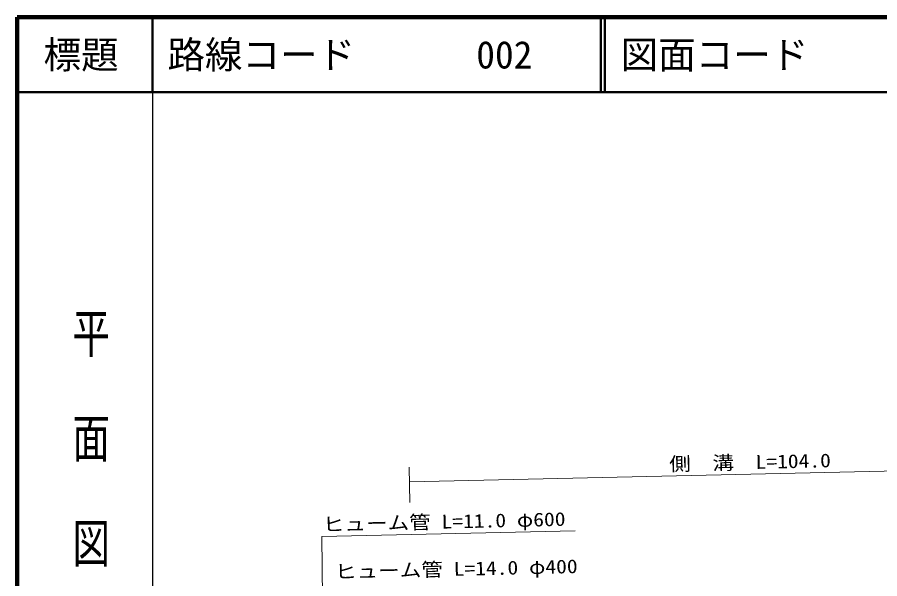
# Model space of a CAD drawing. Units: millimetres, scale not verified. Extents: x 40000 to 680000, y 20000 to 380000.
# Drawn here: x 40000 to 154890, y 305151 to 380000 of the extents above; entities that cross this region are included whole.
import ezdxf
from ezdxf.enums import TextEntityAlignment as Align

# ---------------------------------------------------------------- set-up
doc = ezdxf.new("R2010")
doc.units = ezdxf.units.MM
doc.header["$LTSCALE"] = 1000
for name, color, linetype, lineweight in [('M-TTL', 2, 'Continuous', 140), ('M-TTL-BAND', 7, 'Continuous', 25), ('M-TTL-LINE', 7, 'Continuous', 50), ('S-BGD-HTXT', 6, 'Continuous', 13)]:
    doc.layers.add(name, color=color, linetype=linetype, lineweight=lineweight)
doc.layers.add('M-TTL-TXT', color=7, linetype='Continuous')
doc.styles.add('@ＭＳ ゴシック', font='')
doc.styles.add('ＭＳ ゴシック', font='')
doc.styles.get('@ＭＳ ゴシック').set_extended_font_data('@MS Gothic')
doc.styles.get('ＭＳ ゴシック').set_extended_font_data('MS Gothic')

msp = doc.modelspace()

# ---------------------------------------------------------------- linework, layer by layer
at = {"layer": 'M-TTL'}
for p, q in [((40000, 380000), (40000, 20000)), ((680000, 380000), (40000, 380000))]:
    msp.add_line(p, q, dxfattribs=at)
at = {"layer": 'M-TTL-BAND'}
msp.add_line((58000, 370000), (58000, 20000), dxfattribs=at)
at = {"layer": 'M-TTL-LINE'}
for p, q in [((58000, 380000), (58000, 370000)), ((117750, 380000), (117750, 370000)), ((118250, 380000), (118250, 370000)), ((40000, 370000), (680000, 370000))]:
    msp.add_line(p, q, dxfattribs=at)
at = {"layer": 'S-BGD-HTXT'}
for p, q in [((92221, 320008), (92274, 315313)), ((92243, 318060), (193607, 320380)), ((80562, 310773), (114306, 311546)), ((80562, 310773), (81067, 270871))]:
    msp.add_line(p, q, dxfattribs=at)

# ---------------------------------------------------------------- texts
at = {"layer": 'M-TTL-BAND', "style": '@ＭＳ ゴシック', "width": 1.4}
msp.add_text('平  面  図', height=3666, rotation=270, dxfattribs=at).set_placement((49777, 306475), align=Align.MIDDLE_RIGHT)
at = {"layer": 'M-TTL-TXT', "style": 'ＭＳ ゴシック'}
msp.add_text('標題', height=3666, dxfattribs=at).set_placement((48500, 375000), align=Align.MIDDLE_CENTER)
for s, p in [('路線コード', (60000, 375000)), ('図面コード', (120380, 375000)), ('002', (101142, 375000))]:
    msp.add_text(s, height=3666, dxfattribs=at).set_placement(p, align=Align.MIDDLE_LEFT)
at = {"layer": 'S-BGD-HTXT', "style": 'ＭＳ ゴシック', "width": 1.15}
for s, p in [('側\u3000溝\u3000L=104.0', (126875, 318982)), ('ヒューム管 L=11.0 φ600', (80739, 310925)), ('ヒューム管 L=14.0 φ400', (82356, 304629))]:
    msp.add_text(s, height=1833, rotation=1.3, dxfattribs=at).set_placement(p, align=Align.BOTTOM_LEFT)

doc.saveas('drawing.dxf')
